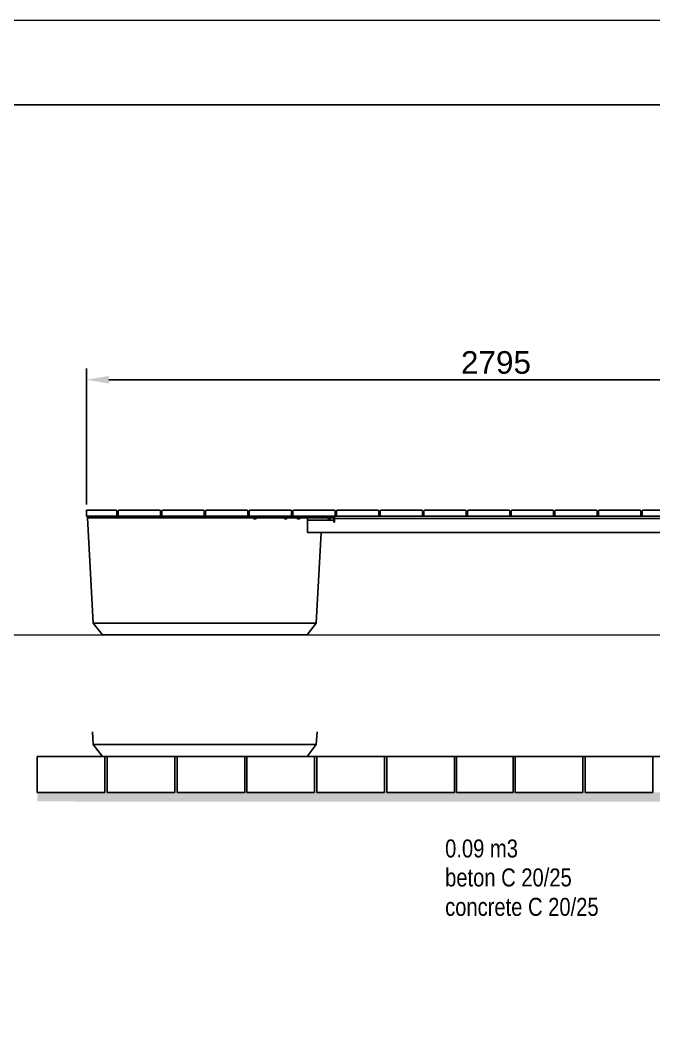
# Model space of a CAD drawing. Header units: millimetres. Extents: x -20 to 5721, y -20 to 4144.
# Drawn here: x 1356 to 2761, y 1898 to 4124 of the extents above; entities that cross this region are included whole.
import ezdxf

# ---------------------------------------------------------------- set-up
doc = ezdxf.new("R2010")
doc.units = ezdxf.units.MM
doc.layers.add('Nekreslit', color=6, linetype='Continuous', plot=False)
doc.layers.add('SRAFY', color=30, linetype='Continuous')
doc.layers.add('TABULKA', color=9, linetype='Continuous')
doc.styles.add('SEACAD_Arial', font='arial.ttf', dxfattribs={"width": 0.8})
doc.styles.get("Standard").update_dxf_attribs({"font": 'arial.ttf'})
doc.dimstyles.new('ISO-25', dxfattribs={"dimtxt": 2.5, "dimasz": 2.5, "dimexe": 1.25, "dimexo": 0.625, "dimtad": 1, "dimtxsty": 'Standard', "dimcen": 2.5, "dimadec": 0, "dimazin": 0, "dimtfac": 1, "dimtmove": 0, "dimatfit": 3, "dimfxl": 1, "dimarcsym": 0})

# ---------------------------------------------------------------- blocks, each defined once
blk = doc.blocks.new('*D37')
at = {"color": 0, "lineweight": -2, "transparency": 16777216}
for p, q in [((3621.8, 2540.9), (3621.8, 2721.5)), ((1406.2, 2490.9), (3646.8, 2490.9)), ((3621.8, 2390.9), (3621.8, 2490.9)), ((3194, 2390.9), (3646.8, 2390.9)), ((3621.8, 2340.9), (3621.8, 2290.9))]:
    blk.add_line(p, q, dxfattribs=at)
at = {"color": 0, "transparency": 16777216}
for points in [[(3613.5, 2540.9), (3630.2, 2540.9), (3621.8, 2490.9)], [(3613.5, 2340.9), (3630.2, 2340.9), (3621.8, 2390.9)]]:
    blk.add_solid(points, dxfattribs=at)
at = {"layer": 'DEFPOINTS', "color": 0, "transparency": 16777216}
for p in [(1393.7, 2490.9), (3181.5, 2390.9), (3621.8, 2390.9)]:
    blk.add_point(p, dxfattribs=at)
at = {"color": 0, "transparency": 16777216, "insert": (3583.8, 2656.2), "char_height": 50, "attachment_point": 5, "rotation": 90}
blk.add_mtext('100', dxfattribs=at)
blk = doc.blocks.new('*D84')
at = {"color": 0, "lineweight": -2, "transparency": 16777216}
for p, q in [((1502.6, 3049.5), (1502.6, 3351.1)), ((3319.2, 3030.6), (3319.2, 3351.1)), ((1552.6, 3326.1), (3269.2, 3326.1))]:
    blk.add_line(p, q, dxfattribs=at)
at = {"color": 0, "transparency": 16777216}
for points in [[(1552.6, 3334.4), (1552.6, 3317.7), (1502.6, 3326.1)], [(3269.2, 3334.4), (3269.2, 3317.7), (3319.2, 3326.1)]]:
    blk.add_solid(points, dxfattribs=at)
at = {"layer": 'DEFPOINTS', "color": 0, "transparency": 16777216}
for p in [(3319.2, 3326.1), (1502.6, 3037), (3319.2, 3018.1)]:
    blk.add_point(p, dxfattribs=at)
at = {"color": 0, "transparency": 16777216, "insert": (2410.9, 3364.1), "char_height": 50, "attachment_point": 5}
blk.add_mtext('2795', dxfattribs=at)

msp = doc.modelspace()

# ---------------------------------------------------------------- hatches: boundary and pattern name
at = {"layer": 'SRAFY'}
h = msp.add_hatch(dxfattribs=at)
h.set_pattern_fill('AR-SAND', color=256, scale=0.5)
h.set_pattern_definition([(37.5, (-5141.714, -2823.747), (-0.800016, 24.47066), [0, -19.304, 0, -21.59, 0, -20.6375]), (7.5, (-5141.714, -2823.747), (22.47616, 35.84126), [0, -10.414, 0, -17.399, 0, -6.6675]), (327.5, (-5157.335, -2823.747), (39.54962, 0.07186), [0, -6.35, 0, -22.86, 0, -29.845]), (317.5, (-5157.335, -2823.747), (38.17782, 11.14647), [0, -3.175, 0, -14.986, 0, -17.145])])
h.paths.add_polyline_path([(1393.732, 2410.911), (1393.732, 2390.954), (1424.264, 2390.911), (1544.237, 2390.745), (1544.237, 2410.911)])
h.paths.add_polyline_path([(3508.732, 2390.564), (3508.732, 2410.911), (1544.237, 2410.911), (1544.237, 2390.745), (1674.237, 2390.564)])

# ---------------------------------------------------------------- linework, layer by layer
for p, q in [((1502.616, 3036.985), (1502.616, 3023.336)), ((1502.616, 3036.985), (1567.611, 3036.985)), ((1570.211, 3025.936), (1570.211, 3034.385)), ((1572.811, 3034.385), (1572.811, 3025.936)), ((1575.411, 3036.985), (1664.455, 3036.985)), ((1667.055, 3034.385), (1667.055, 3025.936)), ((1669.654, 3025.936), (1669.654, 3034.385)), ((1672.254, 3036.985), (1761.298, 3036.985)), ((1763.898, 3025.936), (1763.898, 3034.385)), ((1766.498, 3034.385), (1766.498, 3025.936)), ((1858.142, 3036.985), (1769.098, 3036.985)), ((1860.742, 3025.936), (1860.742, 3034.385)), ((1863.341, 3034.385), (1863.341, 3025.936)), ((1954.985, 3036.985), (1865.941, 3036.985)), ((1957.585, 3025.936), (1957.585, 3034.385)), ((1960.185, 3034.385), (1960.185, 3025.936)), ((2051.829, 3036.985), (1962.785, 3036.985)), ((2054.428, 3025.936), (2054.428, 3034.385)), ((2057.028, 3034.385), (2057.028, 3025.936)), ((2148.672, 3036.985), (2059.628, 3036.985)), ((2151.272, 3025.936), (2151.272, 3034.385)), ((2153.872, 3034.385), (2153.872, 3025.936)), ((2245.515, 3036.985), (2156.471, 3036.985)), ((2248.115, 3025.936), (2248.115, 3034.385)), ((2250.715, 3034.385), (2250.715, 3025.936)), ((2342.359, 3036.985), (2253.315, 3036.985)), ((2344.959, 3025.936), (2344.959, 3034.385)), ((2347.559, 3034.385), (2347.559, 3025.936)), ((2439.202, 3036.985), (2350.158, 3036.985)), ((2441.802, 3025.936), (2441.802, 3034.385)), ((2444.402, 3034.385), (2444.402, 3025.936)), ((2536.046, 3036.985), (2447.002, 3036.985)), ((2538.646, 3025.936), (2538.646, 3034.385)), ((2541.245, 3034.385), (2541.245, 3025.936)), ((2632.889, 3036.985), (2543.845, 3036.985)), ((2635.489, 3025.936), (2635.489, 3034.385)), ((2638.089, 3034.385), (2638.089, 3025.936)), ((2729.733, 3036.985), (2640.689, 3036.985)), ((2732.332, 3025.936), (2732.332, 3034.385)), ((2734.932, 3034.385), (2734.932, 3025.936)), ((2826.576, 3036.985), (2737.532, 3036.985)), ((1502.616, 3023.336), (1567.611, 3023.336)), ((1505.216, 3023.336), (1505.216, 3020.086)), ((1505.216, 3020.086), (1517.834, 2786.102)), ((1505.216, 3020.086), (1765.848, 3020.086)), ((1764.548, 3020.086), (1505.216, 3020.086)), ((1575.411, 3023.336), (1567.611, 3023.336)), ((1575.411, 3023.336), (1664.455, 3023.336)), ((1672.254, 3023.336), (1664.455, 3023.336)), ((1672.254, 3023.336), (1761.298, 3023.336)), ((1764.548, 3023.336), (1761.296, 3023.336)), ((1764.548, 3020.086), (1764.548, 3023.336)), ((1765.848, 3020.086), (1765.848, 3023.336)), ((1769.098, 3023.336), (1765.848, 3023.336)), ((2025.83, 3020.086), (1765.848, 3020.086)), ((1769.098, 3023.336), (1858.142, 3023.336)), ((1865.941, 3023.336), (1858.142, 3023.336)), ((1865.941, 3023.336), (1954.985, 3023.336)), ((1874.633, 3017.827), (1874.633, 3018.032)), ((1874.634, 3017.827), (1874.633, 3017.827)), ((1874.634, 3017.827), (1874.634, 3018.031)), ((1874.878, 3017.693), (1874.878, 3017.943)), ((1875.121, 3017.827), (1875.122, 3017.827)), ((1875.853, 3017.827), (1875.853, 3017.827)), ((1876.828, 3017.827), (1876.828, 3017.827)), ((1877.559, 3017.827), (1877.56, 3017.827)), ((1877.803, 3017.942), (1877.803, 3017.693)), ((1878.047, 3017.827), (1878.047, 3018.031)), ((1878.048, 3017.827), (1878.047, 3017.827)), ((1878.048, 3017.827), (1878.048, 3018.031)), ((1942.879, 3017.827), (1942.879, 3018.032)), ((1942.88, 3017.827), (1942.879, 3017.827)), ((1942.88, 3017.827), (1942.88, 3018.031)), ((1943.123, 3017.693), (1943.123, 3017.943)), ((1943.366, 3017.827), (1943.367, 3017.827)), ((1944.098, 3017.827), (1944.098, 3017.827)), ((1945.073, 3017.827), (1945.073, 3017.827)), ((1945.805, 3017.827), (1945.806, 3017.827)), ((1946.048, 3017.942), (1946.048, 3017.693)), ((1946.292, 3017.827), (1946.292, 3018.031)), ((1946.293, 3017.827), (1946.292, 3017.827)), ((1946.293, 3017.827), (1946.293, 3018.031)), ((1962.785, 3023.336), (1954.985, 3023.336)), ((1962.785, 3023.336), (2051.829, 3023.336)), ((1971.477, 3017.827), (1971.477, 3018.032)), ((1971.478, 3017.827), (1971.477, 3017.827)), ((1971.478, 3017.827), (1971.478, 3018.031)), ((1971.722, 3017.693), (1971.722, 3017.943)), ((1971.964, 3017.827), (1971.965, 3017.827)), ((1972.696, 3017.827), (1972.696, 3017.827)), ((1973.671, 3017.827), (1973.671, 3017.827)), ((1974.403, 3017.827), (1974.404, 3017.827)), ((1974.646, 3017.942), (1974.646, 3017.693)), ((1974.89, 3017.827), (1974.89, 3018.031)), ((1974.891, 3017.827), (1974.89, 3017.827)), ((1974.891, 3017.827), (1974.891, 3018.031)), ((1993.333, 3014.886), (1993.333, 3020.086)), ((1993.333, 2987.588), (1993.333, 3014.886)), ((2051.179, 3014.886), (1993.333, 3014.886)), ((2025.83, 3020.086), (2025.83, 3023.336)), ((2051.829, 3020.086), (2025.83, 3020.086)), ((2039.722, 3017.827), (2039.722, 3018.032)), ((2039.723, 3017.827), (2039.722, 3017.827)), ((2039.723, 3017.827), (2039.723, 3018.031)), ((2039.967, 3017.693), (2039.967, 3017.943)), ((2040.21, 3017.827), (2040.211, 3017.827)), ((2040.942, 3017.827), (2040.942, 3017.827)), ((2041.917, 3017.827), (2041.917, 3017.827)), ((2042.648, 3017.827), (2042.649, 3017.827)), ((2042.892, 3017.942), (2042.892, 3017.693)), ((2043.135, 3017.827), (2043.135, 3018.031)), ((2043.137, 3017.827), (2043.135, 3017.827)), ((2043.137, 3017.827), (2043.137, 3018.031)), ((2051.179, 3020.086), (2051.179, 3014.886)), ((2051.179, 3014.886), (2051.179, 3010.337)), ((2051.179, 3010.337), (2053.128, 3010.337)), ((2051.829, 3023.336), (2051.829, 3020.086)), ((2059.628, 3023.336), (2053.128, 3023.336)), ((2053.128, 3018.136), (2053.128, 3023.336)), ((2053.128, 3010.337), (2053.128, 3018.136)), ((3220.449, 3018.136), (2053.128, 3018.136)), ((2059.628, 3023.336), (2148.672, 3023.336)), ((2156.471, 3023.336), (2148.672, 3023.336)), ((2156.471, 3023.336), (2245.515, 3023.336)), ((2253.315, 3023.336), (2245.515, 3023.336)), ((2253.315, 3023.336), (2342.359, 3023.336)), ((2350.158, 3023.336), (2342.359, 3023.336)), ((2350.158, 3023.336), (2439.202, 3023.336)), ((2447.002, 3023.336), (2439.202, 3023.336)), ((2447.002, 3023.336), (2536.046, 3023.336)), ((2543.845, 3023.336), (2536.046, 3023.336)), ((2543.845, 3023.336), (2632.889, 3023.336)), ((2640.689, 3023.336), (2632.889, 3023.336)), ((2640.689, 3023.336), (2729.733, 3023.336)), ((2737.532, 3023.336), (2729.733, 3023.336)), ((2737.532, 3023.336), (2826.576, 3023.336)), ((3280.245, 2987.588), (1993.333, 2987.588)), ((2012.562, 2786.102), (2023.428, 2987.588)), ((1517.834, 2786.102), (1538.059, 2760.104)), ((1517.834, 2786.102), (2012.562, 2786.102)), ((1992.337, 2760.104), (2012.562, 2786.102)), ((1538.059, 2760.104), (1992.337, 2760.104)), ((1516.295, 2545.432), (1517.834, 2516.91)), ((2012.562, 2516.91), (2014.101, 2545.432)), ((1517.834, 2516.91), (1538.059, 2490.911)), ((1517.834, 2516.91), (2012.562, 2516.91)), ((1992.337, 2490.911), (2012.562, 2516.91)), ((1538.059, 2490.911), (1992.337, 2490.911))]:
    msp.add_line(p, q)
at = {"color": 7, "linetype": 'Continuous', "lineweight": 18, "true_color": 0xffffff}
msp.add_line((186.617, 2760.104), (3522.664, 2760.104), dxfattribs=at)
at = {"color": 7, "linetype": 'Continuous'}
for p, q in [((1543.732, 2490.911), (1393.732, 2490.911)), ((1393.732, 2490.911), (1393.732, 2410.911)), ((1543.732, 2410.911), (1543.732, 2490.911)), ((1698.732, 2490.911), (1548.732, 2490.911)), ((1548.732, 2490.911), (1548.732, 2410.911)), ((1698.732, 2410.911), (1698.732, 2490.911)), ((1853.732, 2490.911), (1703.732, 2490.911)), ((1703.732, 2490.911), (1703.732, 2410.911)), ((1853.732, 2410.911), (1853.732, 2490.911)), ((2008.732, 2490.911), (1858.732, 2490.911)), ((1858.732, 2490.911), (1858.732, 2410.911)), ((2008.732, 2410.911), (2008.732, 2490.911)), ((2163.732, 2490.911), (2013.732, 2490.911)), ((2013.732, 2490.911), (2013.732, 2410.911)), ((2163.732, 2410.911), (2163.732, 2490.911)), ((2318.732, 2490.911), (2168.732, 2490.911)), ((2168.732, 2490.911), (2168.732, 2410.911)), ((2318.732, 2410.911), (2318.732, 2490.911)), ((2448.732, 2490.911), (2323.732, 2490.911)), ((2323.732, 2490.911), (2323.732, 2410.911)), ((2448.732, 2410.911), (2448.732, 2490.911)), ((2603.732, 2490.911), (2453.732, 2490.911)), ((2453.732, 2490.911), (2453.732, 2410.911)), ((2603.732, 2410.911), (2603.732, 2490.911)), ((2758.732, 2490.911), (2608.732, 2490.911)), ((2608.732, 2490.911), (2608.732, 2410.911)), ((2758.732, 2410.911), (2758.732, 2490.911)), ((1393.732, 2410.911), (1543.732, 2410.911)), ((1548.732, 2410.911), (1698.732, 2410.911)), ((1703.732, 2410.911), (1853.732, 2410.911)), ((1858.732, 2410.911), (2008.732, 2410.911)), ((2013.732, 2410.911), (2163.732, 2410.911)), ((2168.732, 2410.911), (2318.732, 2410.911)), ((2323.732, 2410.911), (2448.732, 2410.911)), ((2453.732, 2410.911), (2603.732, 2410.911)), ((2608.732, 2410.911), (2758.732, 2410.911))]:
    msp.add_line(p, q, dxfattribs=at)
at = {"flags": 128}
for points in [[(1874.633, 3017.827), (1874.498, 3017.912), (1874.411, 3017.988), (1874.391, 3018.04), (1874.43, 3018.063), (1874.512, 3018.06), (1874.623, 3018.035), (1874.758, 3017.991), (1874.913, 3017.93), (1875.074, 3017.852), (1875.121, 3017.827)], [(1875.122, 3017.827), (1875.276, 3017.757), (1875.448, 3017.709), (1875.599, 3017.692), (1875.716, 3017.702), (1875.798, 3017.734), (1875.845, 3017.787), (1875.853, 3017.827)], [(1875.853, 3017.827), (1875.886, 3017.912), (1875.983, 3017.988), (1876.127, 3018.04), (1876.286, 3018.063), (1876.438, 3018.06), (1876.574, 3018.035), (1876.691, 3017.991), (1876.779, 3017.93), (1876.825, 3017.852), (1876.828, 3017.827)], [(1876.828, 3017.827), (1876.856, 3017.757), (1876.941, 3017.709), (1877.062, 3017.692), (1877.197, 3017.702), (1877.337, 3017.734), (1877.479, 3017.787), (1877.559, 3017.827)], [(1877.56, 3017.827), (1877.729, 3017.912), (1877.912, 3017.988), (1878.077, 3018.04), (1878.196, 3018.063), (1878.266, 3018.06), (1878.291, 3018.035), (1878.273, 3017.991), (1878.207, 3017.93), (1878.091, 3017.852), (1878.048, 3017.827)], [(1878.047, 3017.827), (1877.92, 3017.757), (1877.833, 3017.709), (1877.803, 3017.692), (1877.805, 3017.693)], [(1942.879, 3017.827), (1942.743, 3017.912), (1942.657, 3017.988), (1942.636, 3018.04), (1942.676, 3018.063), (1942.757, 3018.06), (1942.868, 3018.035), (1943.004, 3017.991), (1943.158, 3017.93), (1943.319, 3017.852), (1943.366, 3017.827)], [(1943.367, 3017.827), (1943.521, 3017.757), (1943.693, 3017.709), (1943.845, 3017.692), (1943.961, 3017.702), (1944.043, 3017.734), (1944.09, 3017.787), (1944.098, 3017.827)], [(1944.098, 3017.827), (1944.131, 3017.912), (1944.228, 3017.988), (1944.373, 3018.04), (1944.532, 3018.063), (1944.683, 3018.06), (1944.819, 3018.035), (1944.936, 3017.991), (1945.025, 3017.93), (1945.071, 3017.852), (1945.073, 3017.827)], [(1945.073, 3017.827), (1945.101, 3017.757), (1945.186, 3017.709), (1945.307, 3017.692), (1945.442, 3017.702), (1945.582, 3017.734), (1945.725, 3017.787), (1945.805, 3017.827)], [(1945.806, 3017.827), (1945.974, 3017.912), (1946.157, 3017.988), (1946.322, 3018.04), (1946.442, 3018.063), (1946.512, 3018.06), (1946.537, 3018.035), (1946.518, 3017.991), (1946.453, 3017.93), (1946.337, 3017.852), (1946.293, 3017.827)], [(1946.292, 3017.827), (1946.166, 3017.757), (1946.078, 3017.709), (1946.048, 3017.692), (1946.05, 3017.693)], [(1971.477, 3017.827), (1971.341, 3017.912), (1971.255, 3017.988), (1971.234, 3018.04), (1971.274, 3018.063), (1971.355, 3018.06), (1971.466, 3018.035), (1971.602, 3017.991), (1971.756, 3017.93), (1971.918, 3017.852), (1971.964, 3017.827)], [(1971.965, 3017.827), (1972.119, 3017.757), (1972.291, 3017.709), (1972.443, 3017.692), (1972.559, 3017.702), (1972.642, 3017.734), (1972.689, 3017.787), (1972.696, 3017.827)], [(1972.696, 3017.827), (1972.729, 3017.912), (1972.826, 3017.988), (1972.971, 3018.04), (1973.13, 3018.063), (1973.281, 3018.06), (1973.417, 3018.035), (1973.534, 3017.991), (1973.623, 3017.93), (1973.669, 3017.852), (1973.671, 3017.827)], [(1973.671, 3017.827), (1973.699, 3017.757), (1973.784, 3017.709), (1973.905, 3017.692), (1974.04, 3017.702), (1974.18, 3017.734), (1974.323, 3017.787), (1974.403, 3017.827)], [(1974.404, 3017.827), (1974.572, 3017.912), (1974.756, 3017.988), (1974.92, 3018.04), (1975.04, 3018.063), (1975.11, 3018.06), (1975.135, 3018.035), (1975.116, 3017.991), (1975.051, 3017.93), (1974.935, 3017.852), (1974.891, 3017.827)], [(1974.89, 3017.827), (1974.764, 3017.757), (1974.676, 3017.709), (1974.646, 3017.692), (1974.648, 3017.693)], [(2039.722, 3017.827), (2039.586, 3017.912), (2039.5, 3017.988), (2039.48, 3018.04), (2039.519, 3018.063), (2039.601, 3018.06), (2039.712, 3018.035), (2039.847, 3017.991), (2040.001, 3017.93), (2040.163, 3017.852), (2040.21, 3017.827)], [(2040.211, 3017.827), (2040.364, 3017.757), (2040.537, 3017.709), (2040.688, 3017.692), (2040.804, 3017.702), (2040.887, 3017.734), (2040.934, 3017.787), (2040.942, 3017.827)], [(2040.942, 3017.827), (2040.975, 3017.912), (2041.072, 3017.988), (2041.216, 3018.04), (2041.375, 3018.063), (2041.526, 3018.06), (2041.663, 3018.035), (2041.779, 3017.991), (2041.868, 3017.93), (2041.914, 3017.852), (2041.917, 3017.827)], [(2041.917, 3017.827), (2041.944, 3017.757), (2042.029, 3017.709), (2042.151, 3017.692), (2042.285, 3017.702), (2042.426, 3017.734), (2042.568, 3017.787), (2042.648, 3017.827)], [(2042.649, 3017.827), (2042.818, 3017.912), (2043.001, 3017.988), (2043.166, 3018.04), (2043.285, 3018.063), (2043.355, 3018.06), (2043.38, 3018.035), (2043.362, 3017.991), (2043.296, 3017.93), (2043.18, 3017.852), (2043.137, 3017.827)], [(2043.135, 3017.827), (2043.009, 3017.757), (2042.922, 3017.709), (2042.892, 3017.692), (2042.893, 3017.693)]]:
    msp.add_lwpolyline(points, dxfattribs=at)
for centre, radius, start, end in [((1567.611, 3034.385), 2.6, 0, 90), ((1575.411, 3034.385), 2.6, 90, 180), ((1664.455, 3034.385), 2.6, 0, 90), ((1672.254, 3034.385), 2.6, 90, 180), ((1761.298, 3034.385), 2.6, 0, 90), ((1769.098, 3034.385), 2.6, 90, 180), ((1858.142, 3034.385), 2.6, 0, 90), ((1865.941, 3034.385), 2.6, 90, 180), ((1954.985, 3034.385), 2.6, 0, 90), ((1962.785, 3034.385), 2.6, 90, 180), ((2051.829, 3034.385), 2.6, 0, 90), ((2059.628, 3034.385), 2.6, 90, 180), ((2148.672, 3034.385), 2.6, 0, 90), ((2156.471, 3034.385), 2.6, 90, 180), ((2245.515, 3034.385), 2.6, 0, 90), ((2253.315, 3034.385), 2.6, 90, 180), ((2342.359, 3034.385), 2.6, 0, 90), ((2350.158, 3034.385), 2.6, 90, 180), ((2439.202, 3034.385), 2.6, 0, 90), ((2447.002, 3034.385), 2.6, 90, 180), ((2536.046, 3034.385), 2.6, 0, 90), ((2543.845, 3034.385), 2.6, 90, 180), ((2632.889, 3034.385), 2.6, 0, 90), ((2640.689, 3034.385), 2.6, 90, 180), ((2729.733, 3034.385), 2.6, 0, 90), ((2737.532, 3034.385), 2.6, 90, 180), ((1567.611, 3025.936), 2.6, 270, 0), ((1575.411, 3025.936), 2.6, 180, 270), ((1664.455, 3025.936), 2.6, 270, 0), ((1672.254, 3025.936), 2.6, 180, 270), ((1761.298, 3025.936), 2.6, 270, 0), ((1769.098, 3025.936), 2.6, 180, 270), ((1858.142, 3025.936), 2.6, 270, 0), ((1865.941, 3025.936), 2.6, 180, 270), ((1876.614, 3021.898), 4.55, 203.464995, 247.571444), ((1941.058, 3138.028), 137.333, 241.074657, 241.190004), ((1876.067, 3021.898), 4.55, 292.486385, 336.535005), ((1944.86, 3021.898), 4.55, 203.464995, 247.571444), ((2009.304, 3138.028), 137.333, 241.074657, 241.190004), ((1944.312, 3021.898), 4.55, 292.486385, 336.535005), ((1954.985, 3025.936), 2.6, 270, 0), ((1962.785, 3025.936), 2.6, 180, 270), ((1973.458, 3021.898), 4.55, 203.464995, 247.571444), ((2037.902, 3138.028), 137.333, 241.074657, 241.190004), ((1972.91, 3021.898), 4.55, 292.486385, 336.535005), ((2041.703, 3021.898), 4.55, 203.464995, 247.571444), ((2106.147, 3138.028), 137.333, 241.074657, 241.190004), ((2041.156, 3021.898), 4.55, 292.486385, 336.535005), ((2051.829, 3025.936), 2.6, 270, 0), ((2059.628, 3025.936), 2.6, 180, 270), ((2148.672, 3025.936), 2.6, 270, 0), ((2156.471, 3025.936), 2.6, 180, 270), ((2245.515, 3025.936), 2.6, 270, 0), ((2253.315, 3025.936), 2.6, 180, 270), ((2342.359, 3025.936), 2.6, 270, 0), ((2350.158, 3025.936), 2.6, 180, 270), ((2439.202, 3025.936), 2.6, 270, 0), ((2447.002, 3025.936), 2.6, 180, 270), ((2536.046, 3025.936), 2.6, 270, 0), ((2543.845, 3025.936), 2.6, 180, 270), ((2632.889, 3025.936), 2.6, 270, 0), ((2640.689, 3025.936), 2.6, 180, 270), ((2729.733, 3025.936), 2.6, 270, 0), ((2737.532, 3025.936), 2.6, 180, 270)]:
    msp.add_arc(centre, radius, start, end)
at = {"layer": 'Nekreslit'}
msp.add_lwpolyline([(250.667, 335.749), (4290.667, 335.749), (4290.667, 3935.749), (250.667, 3935.749)], close=True, dxfattribs=at)
at = {"layer": 'TABULKA', "color": 4, "lineweight": 15}
msp.add_lwpolyline([(5700.56, -0.063), (-0.003, -0.063), (-0.003, 4123.542), (5700.56, 4123.542)], close=True, dxfattribs=at)

# ---------------------------------------------------------------- texts
at = {"style": 'SEACAD_Arial', "width": 0.8}
for s, p in [('0.09 m3', (2298.175, 2266.698)), ('beton C 20/25', (2298.175, 2202.442)), ('concrete C 20/25', (2298.175, 2137.269))]:
    msp.add_text(s, height=40, dxfattribs=at).set_placement(p)

# ---------------------------------------------------------------- dimensions: what is measured, and where the dimension line sits
dim = msp.add_linear_dim(base=(3319.243, 3326.083), p1=(1502.616, 3036.985), p2=(3319.243, 3018.136), text='2795', dimstyle='ISO-25', override={"dimscale": 0})
dim.commit()
dim.dimension.update_dxf_attribs({"geometry": '*D84', "text_midpoint": (2410.929, 3364.111)})
dim = msp.add_linear_dim(base=(3621.821, 2390.911), p1=(1393.732, 2490.911), p2=(3181.521, 2390.911), angle=90, dimstyle='ISO-25')
dim.commit()
dim.dimension.update_dxf_attribs({"geometry": '*D37', "text_midpoint": (3621.821, 2656.208), "dimtype": 160})

doc.saveas('drawing.dxf')
